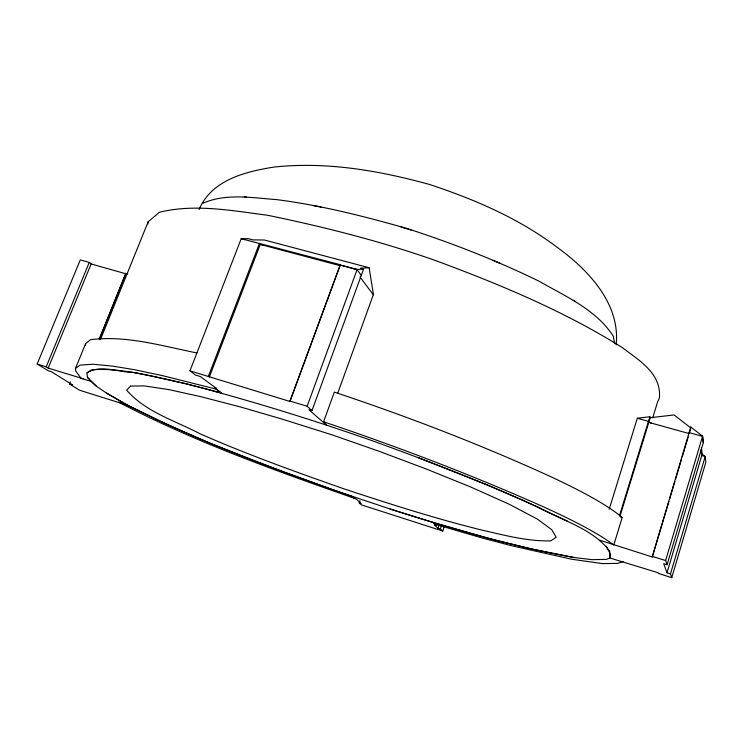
<?xml version="1.0" encoding="UTF-8"?>
<svg xmlns="http://www.w3.org/2000/svg" width="743" height="743" viewBox="0 0 743 743"><rect width="100%" height="100%" fill="white"/><g stroke="black" fill="none" stroke-linecap="round" stroke-linejoin="round"><path stroke-width="1.11" d="M85.538 345.402L85.575 343.693L90.442 339.7C126.319 335.112 162.011 345.978 196.932 352.953M616.142 344.891C620.637 303.367 587.527 269.068 556.266 246.657C518.493 218.21 474.303 199.254 429.612 184.496C379.069 170.565 326.149 161.361 273.647 167.119C244.819 171.791 211.653 180.029 199.04 209.582M147.894 223.977L148.173 221.758L159.531 212.219C195.019 203.582 231.965 210.668 267.526 215.247C324.542 226.996 381.178 241.326 436.104 260.756C500.41 284.578 564.123 311.159 622.411 347.65C638.2 359.807 659.784 372.243 659.543 395.035A172.664 39.853 18.6 0 1 657.796 401.248L652.725 417.798M606.195 546.096L610.607 554.64L609.762 557.956L609.752 551.241C592.747 528.589 562.711 520.852 538.879 507.553C484.557 482.709 428.776 461.189 372.624 440.868C311.113 419.238 248.71 400.05 185.601 383.639C154.748 377.305 123.552 367.571 91.77 369.773L86.968 372.837L87.395 377.268L91.017 381.354L96.581 386.416L106.593 393.149L127.796 405.372L157.73 420.129L197.471 437.933L225.649 449.589L254.83 461.134L331.564 489.386L390.112 509.011L432.565 522.264L491.355 539.093L530.892 548.836L574.153 557.519L592.078 559.655L606.372 559.395L609.762 557.956L658.103 572.742L658.307 573.392L671.756 577.673L670.483 573.893L705.2 456.49L702.181 454.122L701.355 447.723M671.756 577.673L705.85 462.22L705.2 456.49L701.764 455.515L701.002 449.794M670.483 573.893L667.01 572.807L663.685 563.686L667.093 564.754L665.635 560.528L702.581 436.178L690.767 427.021L652.261 556.962L599.629 540.152M667.093 564.754L703.342 442.577L702.581 436.178M667.01 572.807L702.181 454.122M652.261 556.962L668.914 501.386M669.573 499.166L674.904 481.38M675.573 479.161L681.563 459.146M682.232 456.926L688.222 436.921M689.504 432.649L690.619 428.925M619.374 516.088L649.884 416.73L637.318 418.225L609.214 509.122M620.201 515.503L650.218 417.733L649.884 416.73M622.197 517.537L613.755 545.083A222.779 26.924 19.3 0 0 530.957 501.302C463.103 471.629 393.762 445.419 323.586 421.792L334.331 392.1C404.238 415.421 473.198 441.732 540.412 471.981A221.813 30.946 19.2 0 1 622.207 517.537L620.609 517.044M444.249 526.638L442.772 531.041L440.367 528.979L437.971 528.208L439.076 524.93M440.367 528.979L441.472 525.691M442.772 531.041L361.377 504.868L359.203 502.918L359.974 500.736M337.656 393.446L373.423 294.432L369.122 267.731L264.415 240.008L252.843 239.896L248.283 238.67L241.215 238.689L189.976 370.85L195.558 375.085L200.183 376.46L216.64 388.524L214.411 387.837L221.609 393.121C192.261 384.995 162.596 377.89 132.644 372.345C117.57 372.299 100.983 364.265 86.968 372.837M323.586 421.792L326.298 424.894L308.874 409.672L311.986 410.6L363.587 269.04L360.513 268.223L369.122 267.731M311.986 410.6L307.138 406.245L357.142 269.477L363.587 269.04M189.976 370.85L289.909 401.434L340.331 264.722L241.215 238.689L244.391 239.645M289.909 401.434L340.331 264.722M208.356 376.395L259.409 243.528L262.474 245.116M209.322 377.1L260.617 243.537M99.237 338.947L125.836 273.35L127.787 273.963M99.413 339.328L125.836 273.35M100.426 339.616L148.173 221.758M91.017 381.354L81.071 378.373L75.563 370.692L75.498 368.426L85.575 343.693M359.203 502.918L361.079 503.531L356.807 499.519L351.448 496.268L284.16 472.279L210.269 443.292L170.193 425.85L127.796 405.372L79.482 390.177L69.461 383.973L70.334 381.828M83.114 378.735L48.202 368.101L46.187 366.847L89.271 262.4L80.29 259.911L37.15 364.051L48.091 370.655L51.221 371.63L72.768 385.032L69.461 383.973M48.202 368.101L91.12 263.96L89.271 262.4M75.498 368.426L80.114 365.092L92.986 364.237L112.695 366.123L134.734 369.745L162.308 375.596L216.092 389.1L221.609 393.121M203.09 203.164C226.401 193.022 252.509 197.87 276.972 199.653C321.022 205.365 364.126 216.287 406.783 228.445C451.958 243.017 496.231 260.356 538.926 281.133C565.507 296.392 595.951 309.459 613.254 336.077L614.675 343.712M623.098 561.606L617.554 563.408L602.294 563.575L571.599 559.219L512.698 546.003L482.226 538.016L434.813 524.177M650.218 417.733L674.05 414.938L690.897 427.996L690.767 427.021M244.243 196.858L246.537 197.146M313.212 205.523L321.106 207.074M574.153 557.519C511.583 546.421 450.537 528.375 390.112 509.011M353.891 268.845L357.104 269.588L361.274 275.393M401.22 227.052L411.139 230.051M339.978 264.926L357.142 269.477M260.273 244.438L339.978 265.66L339.95 265L357.104 269.588M689.086 432.621L702.534 436.345L703.305 442.726M637.299 418.272L648.472 421.355L648.788 422.377L689.225 433.587M91.12 263.96L125.966 273.814M650.431 422.841L651.165 423.046M289.789 400.997L307.138 406.245M37.15 364.051L46.187 366.847M652.02 556.331L665.635 560.528M492.776 260.254L500.215 263.421M417.696 457.428L487.232 484.919L522.803 500.215L567.661 521.252M573.29 300.348L575.351 301.389M118.527 402.065C193.691 441.556 274.046 470.096 353.993 498.2L351.448 496.268M106.593 393.149L127.796 405.372M432.565 522.264L436.447 525.57L434.218 524.855L437.971 528.208M87.395 377.268L96.581 386.416M360.086 277.111L373.311 294.757M130.499 386.091L126.663 390.168C145.563 412.086 175.237 420.687 200.164 433.838C246.815 454.326 294.785 471.554 342.829 488.457C388.747 503.67 434.85 518.465 481.835 530.075C504.506 535.239 527.335 541.461 550.786 540.867L556.191 537.226L551.761 529.713L537.458 519.162L509.224 504.246L470.338 486.841L426.324 469.028L378.763 451.168L332.511 435.008L281.634 418.968L240.881 407.08L201.251 396.781L169.042 389.629L144.114 385.877L130.499 386.091"/></g></svg>
